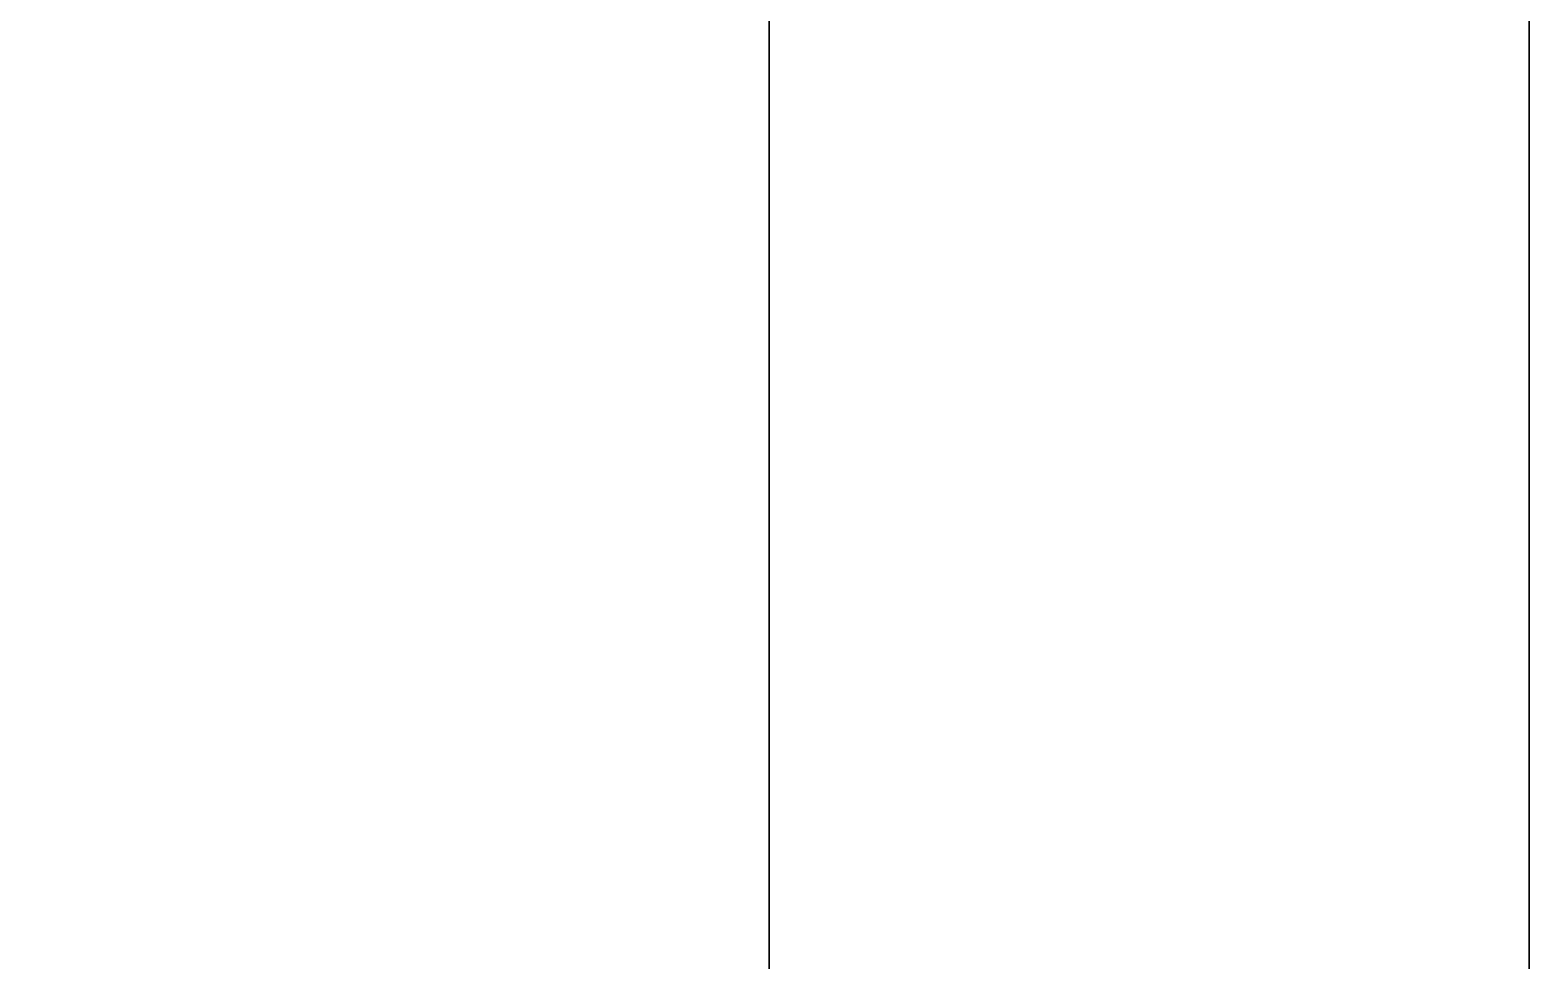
# Model space of a CAD drawing. Header units: metres. Extents: x 0 to 978, y 0 to 1152.
# Drawn here: x 146.4 to 288, y 87.8 to 175.7 of the extents above; entities that cross this region are included whole.
import ezdxf

# ---------------------------------------------------------------- set-up
doc = ezdxf.new("R2010")
doc.units = ezdxf.units.M

msp = doc.modelspace()

# ---------------------------------------------------------------- linework, layer by layer
for points in [[(216.25, 0), (216.25, 26.19), (216.25, 52.38), (216.25, 78.58), (216.25, 104.77), (216.25, 130.96), (216.25, 157.15), (216.25, 183.34), (216.25, 209.53), (216.25, 235.73), (216.25, 261.92), (216.25, 288.11), (216.25, 314.3), (216.25, 340.49), (216.25, 366.68), (216.25, 392.88), (216.25, 419.07), (216.25, 445.26), (216.25, 471.45), (216.25, 497.64), (216.25, 523.83), (216.25, 550.03), (216.25, 576.22)], [(216.25, 0), (216.25, 26.19), (216.25, 52.38), (216.25, 78.58), (216.25, 104.77), (216.25, 130.96), (216.25, 157.15), (216.25, 183.34), (216.25, 209.53), (216.25, 235.73), (216.25, 261.92), (216.25, 288.11), (216.25, 314.3), (216.25, 340.49), (216.25, 366.68), (216.25, 392.88), (216.25, 419.07), (216.25, 445.26), (216.25, 471.45), (216.25, 497.64), (216.25, 523.83), (216.25, 550.03), (216.25, 576.22)], [(216.25, 0), (216.25, 23.27), (216.25, 46.55), (216.25, 69.82), (216.25, 93.09), (216.25, 116.36), (216.25, 139.64), (216.25, 162.91), (216.25, 186.18), (216.25, 209.45), (216.25, 232.73), (216.25, 256), (216.25, 279.27), (216.25, 302.55), (216.25, 325.82), (216.25, 349.09), (216.25, 372.36)], [(216.25, 372.36), (216.25, 349.09), (216.25, 325.82), (216.25, 302.55), (216.25, 279.27), (216.25, 256), (216.25, 232.73), (216.25, 209.45), (216.25, 186.18), (216.25, 162.91), (216.25, 139.64), (216.25, 116.36), (216.25, 93.09), (216.25, 69.82), (216.25, 46.55), (216.25, 23.27), (216.25, 0)], [(216.25, 0), (216.25, 23.27), (216.25, 46.55), (216.25, 69.82), (216.25, 93.09), (216.25, 116.36), (216.25, 139.64), (216.25, 162.91), (216.25, 186.18), (216.25, 209.45), (216.25, 232.73), (216.25, 256), (216.25, 279.27), (216.25, 302.55), (216.25, 325.82), (216.25, 349.09), (216.25, 372.36)], [(216.25, 372.36), (216.25, 349.09), (216.25, 325.82), (216.25, 302.55), (216.25, 279.27), (216.25, 256), (216.25, 232.73), (216.25, 209.45), (216.25, 186.18), (216.25, 162.91), (216.25, 139.64), (216.25, 116.36), (216.25, 93.09), (216.25, 69.82), (216.25, 46.55), (216.25, 23.27), (216.25, 0)], [(216.25, 353.15), (216.25, 326.96), (216.25, 300.77), (216.25, 274.58), (216.25, 248.39), (216.25, 222.19), (216.25, 196), (216.25, 169.81), (216.25, 143.62), (216.25, 117.43), (216.25, 91.24), (216.25, 65.04), (216.25, 38.85), (216.25, 12.66), (202.71, 0), (176.52, 0), (150.33, 0), (124.14, 0), (97.95, 0), (71.75, 0)], [(216.25, 353.15), (216.25, 326.96), (216.25, 300.77), (216.25, 274.58), (216.25, 248.39), (216.25, 222.19), (216.25, 196), (216.25, 169.81), (216.25, 143.62), (216.25, 117.43), (216.25, 91.24), (216.25, 65.04), (216.25, 38.85), (216.25, 12.66), (202.71, 0), (176.52, 0), (150.33, 0), (124.14, 0), (97.95, 0), (71.75, 0)], [(0, 0), (29.09, 0), (58.18, 0), (87.27, 0), (116.36, 0), (145.45, 0), (174.55, 0), (203.64, 0), (232.73, 0), (261.82, 0), (288, 2.91), (288, 32), (288, 61.09), (288, 90.18), (288, 119.27), (288, 148.36), (288, 177.45), (288, 206.55), (288, 235.64), (288, 264.73), (288, 293.82), (288, 322.91), (288, 352)], [(0, 0), (29.09, 0), (58.18, 0), (87.27, 0), (116.36, 0), (145.45, 0), (174.55, 0), (203.64, 0), (232.73, 0), (261.82, 0), (288, 2.91), (288, 32), (288, 61.09), (288, 90.18), (288, 119.27), (288, 148.36), (288, 177.45), (288, 206.55), (288, 235.64), (288, 264.73), (288, 293.82), (288, 322.91), (288, 352)], [(288, 189.09), (288, 160), (288, 130.91), (288, 101.82), (288, 72.73), (288, 43.64), (288, 14.55), (273.45, 0), (244.36, 0), (215.27, 0), (186.18, 0), (157.09, 0), (128, 0), (98.91, 0), (69.82, 0), (40.73, 0), (11.64, 0), (0, 17.45), (0, 46.55), (0, 75.64), (0, 104.73), (0, 133.82), (0, 162.91), (0, 192)], [(288, 189.09), (288, 160), (288, 130.91), (288, 101.82), (288, 72.73), (288, 43.64), (288, 14.55), (273.45, 0), (244.36, 0), (215.27, 0), (186.18, 0), (157.09, 0), (128, 0), (98.91, 0), (69.82, 0), (40.73, 0), (11.64, 0), (0, 17.45), (0, 46.55), (0, 75.64), (0, 104.73), (0, 133.82), (0, 162.91), (0, 192)], [(288, 191.19), (288, 174.57), (288, 157.94), (288, 141.32), (288, 124.69), (288, 108.07), (288, 91.44), (288, 74.81), (288, 58.19), (288, 41.56), (288, 24.94), (288, 8.31), (279.69, 0), (263.06, 0), (246.44, 0), (229.81, 0), (213.19, 0), (196.56, 0), (179.93, 0), (163.31, 0), (146.68, 0), (130.06, 0)], [(130.06, 0), (146.68, 0), (163.31, 0), (179.93, 0), (196.56, 0), (213.19, 0), (229.81, 0), (246.44, 0), (263.06, 0), (279.69, 0), (288, 8.31), (288, 24.94), (288, 41.56), (288, 58.19), (288, 74.81), (288, 91.44), (288, 108.07), (288, 124.69), (288, 141.32), (288, 157.94), (288, 174.57), (288, 191.19)], [(130.06, 0), (146.68, 0), (163.31, 0), (179.93, 0), (196.56, 0), (213.19, 0), (229.81, 0), (246.44, 0), (263.06, 0), (279.69, 0), (288, 8.31), (288, 24.94), (288, 41.56), (288, 58.19), (288, 74.81), (288, 91.44), (288, 108.07), (288, 124.69), (288, 141.32), (288, 157.94), (288, 174.57), (288, 191.19)], [(288, 191.19), (288, 174.57), (288, 157.94), (288, 141.32), (288, 124.69), (288, 108.07), (288, 91.44), (288, 74.81), (288, 58.19), (288, 41.56), (288, 24.94), (288, 8.31), (279.69, 0), (263.06, 0), (246.44, 0), (229.81, 0), (213.19, 0), (196.56, 0), (179.93, 0), (163.31, 0), (146.68, 0), (130.06, 0)], [(130.06, 0), (146.68, 0), (163.31, 0), (179.93, 0), (196.56, 0), (213.19, 0), (229.81, 0), (246.44, 0), (263.06, 0), (279.69, 0), (288, 8.31), (288, 24.94), (288, 41.56), (288, 58.19), (288, 74.81), (288, 91.44), (288, 108.07), (288, 124.69), (288, 141.32), (288, 157.94), (288, 174.57), (288, 191.19)], [(130.06, 0), (146.68, 0), (163.31, 0), (179.93, 0), (196.56, 0), (213.19, 0), (229.81, 0), (246.44, 0), (263.06, 0), (279.69, 0), (288, 8.31), (288, 24.94), (288, 41.56), (288, 58.19), (288, 74.81), (288, 91.44), (288, 108.07), (288, 124.69), (288, 141.32), (288, 157.94), (288, 174.57), (288, 191.19)], [(133, 0), (149.63, 0), (166.25, 0), (182.88, 0), (199.51, 0), (216.13, 0), (232.76, 0), (249.38, 0), (266.01, 0), (282.63, 0), (288, 11.26), (288, 27.88), (288, 44.51), (288, 61.13), (288, 77.76), (288, 94.39), (288, 111.01), (288, 127.64), (288, 144.26), (288, 160.89), (288, 177.51)], [(133, 0), (149.63, 0), (166.25, 0), (182.88, 0), (199.51, 0), (216.13, 0), (232.76, 0), (249.38, 0), (266.01, 0), (282.63, 0), (288, 11.26), (288, 27.88), (288, 44.51), (288, 61.13), (288, 77.76), (288, 94.39), (288, 111.01), (288, 127.64), (288, 144.26), (288, 160.89), (288, 177.51)], [(288, 178.32), (288, 167.51), (288, 156.71), (288, 145.9), (288, 135.09), (288, 124.28), (288, 113.48), (288, 102.67), (288, 91.86), (288, 81.05)], [(288, 81.05), (288, 91.86), (288, 102.67), (288, 113.48), (288, 124.28), (288, 135.09), (288, 145.9), (288, 156.71), (288, 167.51), (288, 178.32)], [(288, 178.32), (288, 167.51), (288, 156.71), (288, 145.9), (288, 135.09), (288, 124.28), (288, 113.48), (288, 102.67), (288, 91.86), (288, 81.05)], [(288, 81.05), (288, 91.86), (288, 102.67), (288, 113.48), (288, 124.28), (288, 135.09), (288, 145.9), (288, 156.71), (288, 167.51), (288, 178.32)]]:
    msp.add_lwpolyline(points)

doc.saveas('drawing.dxf')
